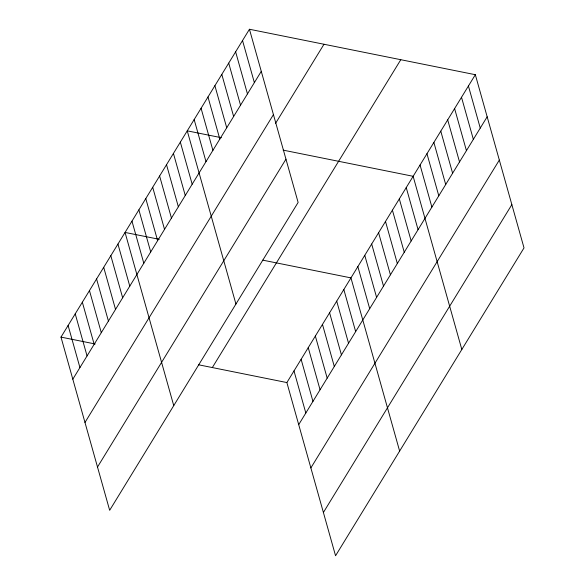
<?xml version="1.0" encoding="UTF-8"?>
<svg xmlns="http://www.w3.org/2000/svg" width="585" height="585" viewBox="0 0 585 585"><rect width="100%" height="100%" fill="white"/><g stroke="black" fill="none" stroke-linecap="round" stroke-linejoin="round"><path stroke-width="0.88" d="M249.444 29.25L298.123 202.439L109.666 510.296L60.986 337.106L249.444 29.25L475.334 74.704L524.014 247.894L335.556 555.75L286.877 382.561L475.334 74.704M72.818 379.19L261.276 71.333M84.979 422.458L273.436 114.601M275.615 123.267L323.988 44.248M97.505 467.035L285.963 159.178M212.333 367.555L400.791 59.707M298.708 424.644L487.166 116.788M310.869 467.912L499.327 160.056M323.395 512.482L511.853 204.633M221.452 137.724L187.251 130.843L235.93 304.032M283.133 150.133L413.142 176.297L461.821 349.486M159.266 239.316L125.058 232.435L173.745 405.624M262.753 260.142L350.949 277.89L399.635 451.079M60.986 337.106L95.187 343.987M198.681 364.813L286.877 382.561M468.424 85.988L480.256 128.078M461.514 97.278L473.345 139.369M454.603 108.569L466.435 150.652M447.693 119.852L459.525 161.943M440.783 131.142L452.615 173.233M433.873 142.433L445.704 184.516M426.962 153.716L438.794 195.807M420.052 165.007L431.884 207.097M406.231 187.58L418.063 229.671M399.321 198.871L411.153 240.954M392.411 210.161L404.242 252.245M385.5 221.444L397.332 263.535M378.59 232.735L390.422 274.818M371.68 244.025L383.511 286.109M364.769 255.309L376.601 297.399M357.859 266.599L369.691 308.683M343.834 289.517L355.658 331.607M336.711 301.151L348.543 343.234M329.589 312.778L341.421 354.861M322.474 324.404L334.306 366.495M242.534 40.54L254.365 82.624M235.623 51.824L247.455 93.914M315.352 336.039L327.183 378.122M228.713 63.114L240.545 105.198M308.236 347.665L320.061 389.756M221.803 74.405L233.634 116.488M301.114 359.3L312.946 401.383M214.892 85.688L226.724 127.779M293.992 370.927L305.823 413.017M207.982 96.978L219.814 139.062M201.072 108.269L212.903 150.352M194.161 119.552L205.993 161.643M180.341 142.133L192.172 184.216M173.431 153.416L185.262 195.507M166.52 164.707L178.352 206.79M159.61 175.997L171.442 218.081M152.7 187.28L164.531 229.371M145.789 198.571L157.621 240.654M138.879 209.861L150.711 251.945M131.969 221.145L143.8 263.235M117.943 244.062L129.775 286.153M110.821 255.696L122.653 297.78M103.706 267.323L115.53 309.414M96.584 278.957L108.415 321.041M89.461 290.584L101.293 332.675M82.346 302.218L94.17 344.302M75.224 313.845L87.055 355.929M68.101 325.472L79.933 367.563"/></g></svg>
